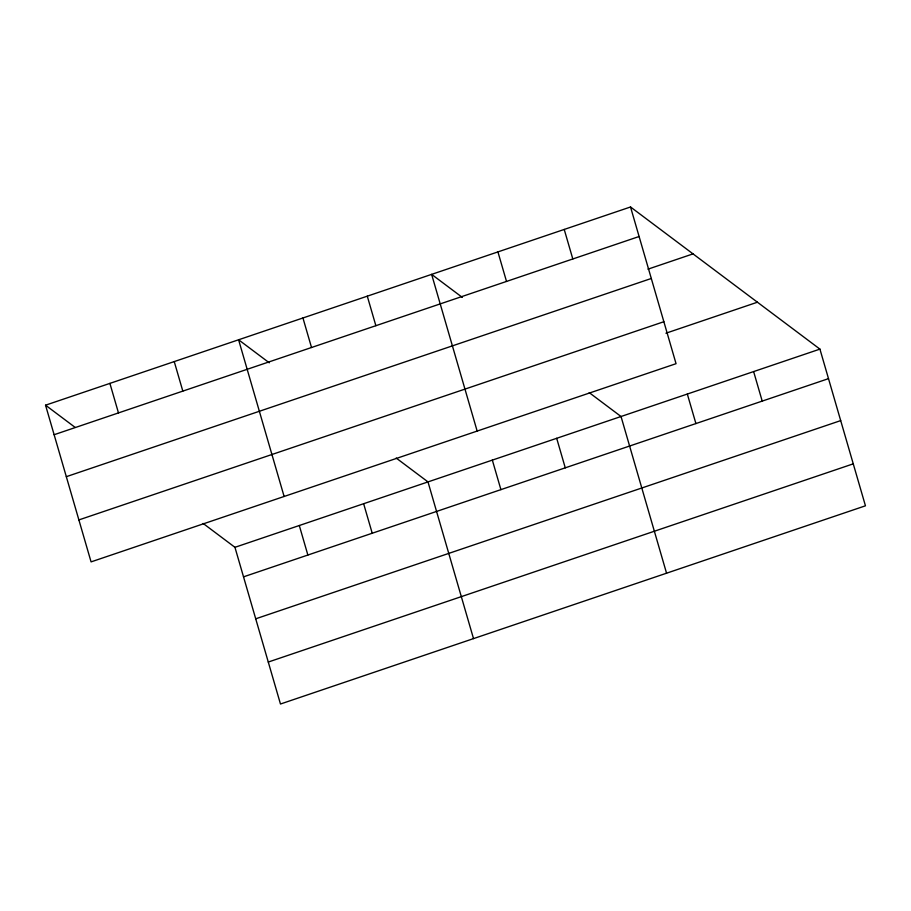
<?xml version="1.0" encoding="UTF-8"?>
<svg xmlns="http://www.w3.org/2000/svg" width="911" height="911" viewBox="0 0 911 911"><rect width="100%" height="100%" fill="white"/><g stroke="black" fill="none" stroke-linecap="round" stroke-linejoin="round"><path stroke-width="1.37" d="M630.526 206.979L676.053 363.683L91.077 561.882L45.55 405.19L630.526 206.979L819.923 349.118L865.45 505.81L280.474 704.021L234.947 547.317L203.153 523.449M54.125 434.718L639.112 236.507M647.949 269.166L693.032 253.884M66.321 476.681L651.297 278.481M78.881 519.919L663.857 321.72M665.93 333.21L757.428 302.213M234.947 547.317L819.923 349.118M243.522 576.845L828.498 378.646M255.718 618.808L840.694 420.609M268.278 662.046L853.254 463.847M462.332 297.407L431.632 274.37L477.159 431.074M589.235 392.641L621.029 416.509L666.556 573.201M269.292 362.817L238.591 339.78L284.118 496.472M396.194 458.051L427.988 481.908L473.515 638.611M45.55 405.19L75.157 427.407M753.625 371.574L762.211 401.102M687.327 394.042L695.913 423.569M564.228 229.447L572.814 258.975M556.689 438.305L565.264 467.833M497.93 251.914L506.516 281.442M492.339 460.112L500.913 489.64M367.292 296.177L375.867 325.705M363.637 503.715L372.223 533.242M302.942 317.973L311.516 347.501M299.298 525.51L307.872 555.038M174.24 361.576L182.826 391.104M109.901 383.383L118.476 412.911"/></g></svg>
